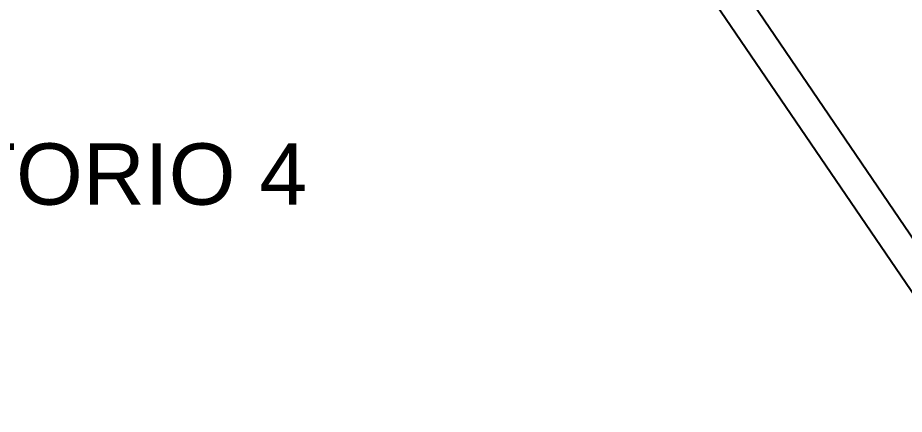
# Model space of a CAD drawing. Header units: metres. Extents: x 7 to 327053, y 40 to 7393807.
# Drawn here: x 326125.841 to 326130.168, y 7392853.367 to 7392855.305 of the extents above; entities that cross this region are included whole.
import ezdxf

# ---------------------------------------------------------------- set-up
doc = ezdxf.new("R2010")
doc.units = ezdxf.units.M
doc.layers.add('linagrossa', color=7, linetype='Continuous', lineweight=25)
doc.layers.add('TEXTO', color=2, linetype='Continuous')
doc.styles.get("Standard").update_dxf_attribs({"font": 'arial.ttf'})

msp = doc.modelspace()

# ---------------------------------------------------------------- hatches: boundary and pattern name
at = {"layer": 'linagrossa'}
h = msp.add_hatch(dxfattribs=at)
h.set_pattern_fill('GOST_GLASS', color=5, scale=0.25)
h.set_pattern_definition([(45, (324474.886, 7391607.833), (2.1213203, -2e-16), [1.25, -1.75]), (45, (324475.4163, 7391607.833), (2.1213203, -2e-16), [0.5, -2.5]), (45, (324474.886, 7391608.3634), (2.1213203, -2e-16), [0.5, -2.5])])
h.paths.add_polyline_path([(326141.2121, 7392853.1885), (326133.5731, 7392863.2069), (326128.8215, 7392860.3695), (326129.4748, 7392859.2754), (326132.953, 7392861.6374), (326137.8015, 7392854.5483), (326124.9863, 7392846.2176, -0.186373), (326126.9659, 7392843.1664)])
h.paths.add_polyline_path([(326121.9501, 7392842.3147), (326135.5022, 7392842.3147), (326135.5022, 7392843.635), (326121.9501, 7392843.635)], flags=9)

# ---------------------------------------------------------------- linework, layer by layer
for p, q in [((326131.3573, 7392852.5352), (326128.7245, 7392856.4123)), ((326131.2333, 7392852.4509), (326128.5988, 7392856.3303))]:
    msp.add_line(p, q, dxfattribs=at)

# ---------------------------------------------------------------- texts
at = {"layer": 'TEXTO'}
msp.add_text('ESCRITORIO 4', height=0.3, dxfattribs=at).set_placement((326124.2965, 7392854.3911))

doc.saveas('drawing.dxf')
